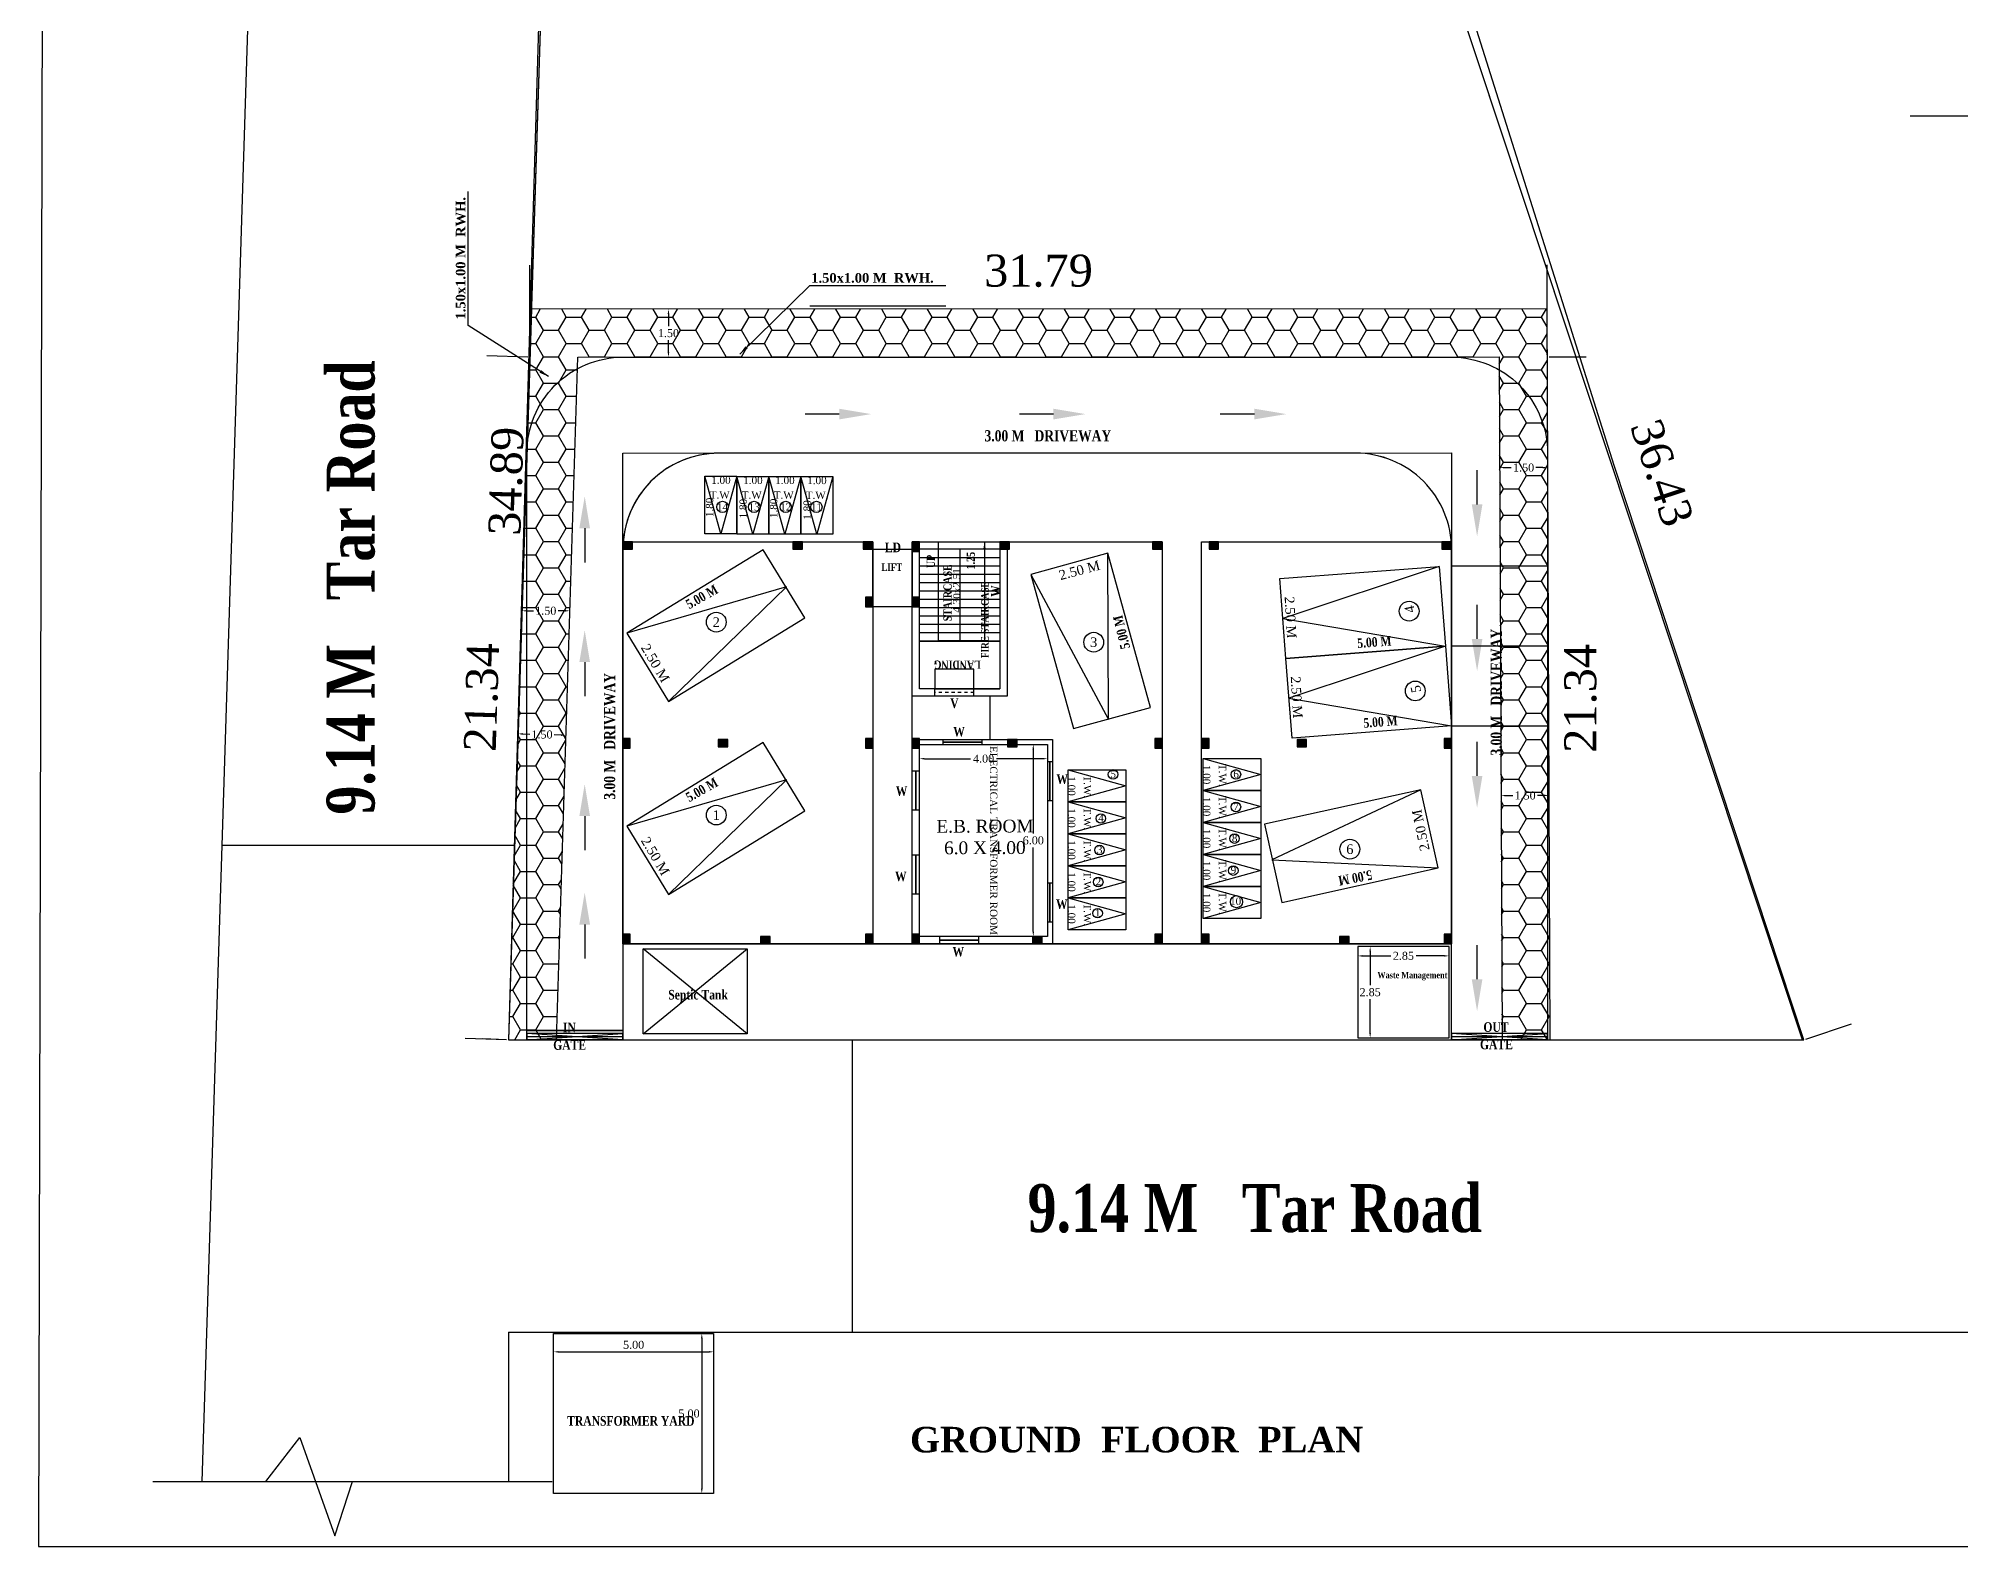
# Model space of a CAD drawing. Header units: metres. Extents: x 5 to 221, y 0 to 97.
# Drawn here: x 4.8 to 64.8, y 0 to 47.1 of the extents above; entities that cross this region are included whole.
import ezdxf
from ezdxf.enums import TextEntityAlignment as Align

# ---------------------------------------------------------------- set-up
doc = ezdxf.new("R2010")
doc.units = ezdxf.units.M
doc.header["$LTSCALE"] = 0.015
doc.linetypes.add('DASHED2', pattern=[9.525, 6.35, -3.175])
for name, color, linetype, lineweight in [('FLOOR-STILT', 7, 'Continuous', 50), ('FLOOR01', 7, 'Continuous', 50), ('FLOOR04', 7, 'Continuous', 50)]:
    doc.layers.add(name, color=color, linetype=linetype, lineweight=lineweight)
doc.styles.get("Standard").update_dxf_attribs({"font": 'times.ttf'})
doc.styles.add('style1', font='timesbd.ttf', dxfattribs={"width": 0.8, "height": 0.18})
doc.styles.add('style4', font='timesbd.ttf', dxfattribs={"height": 0.25})
doc.dimstyles.new('Copy(6) of 0.25', dxfattribs={"dimtxt": 0.25, "dimasz": 0.25, "dimexe": 0.1, "dimexo": 0.4, "dimgap": 0.09, "dimtad": 0, "dimzin": 0, "dimdsep": 46, "dimtxsty": 'Standard', "dimcen": 0.09, "dimclrt": 256, "dimadec": 0, "dimazin": 0, "dimtfac": 1, "dimtofl": 0, "dimtmove": 0, "dimatfit": 0, "dimfxl": 1, "dimtolj": 1, "dimtzin": 0, "dimarcsym": 0})
doc.dimstyles.new('EDCR DIMENSION', dxfattribs={"dimtxt": 0.18, "dimasz": 0.18, "dimexe": 0.1, "dimexo": 0.4, "dimgap": 0.09, "dimtad": 0, "dimtih": 1, "dimtoh": 1, "dimzin": 0, "dimdsep": 46, "dimtxsty": 'Standard', "dimcen": 0.09, "dimclrt": 256, "dimadec": 0, "dimazin": 0, "dimtfac": 1, "dimtofl": 0, "dimtmove": 0, "dimatfit": 0, "dimfxl": 1, "dimtolj": 1, "dimtzin": 0, "dimarcsym": 0})
doc.dimstyles.new('M', dxfattribs={"dimtxt": 0.25, "dimasz": 0.15, "dimexe": 0.15, "dimexo": 1.1, "dimgap": 0.09, "dimtad": 0, "dimtih": 1, "dimtoh": 1, "dimzin": 0, "dimdsep": 46, "dimtxsty": 'Standard', "dimcen": 0.09, "dimse1": 1, "dimse2": 1, "dimclrt": 256, "dimadec": 0, "dimazin": 0, "dimtfac": 1, "dimtofl": 0, "dimtmove": 0, "dimatfit": 3, "dimfxl": 1, "dimtolj": 1, "dimtzin": 0, "dimarcsym": 0})
doc.dimstyles.get("Standard").update_dxf_attribs({"dimtxt": 1, "dimasz": 0.25, "dimexe": 0.18, "dimexo": 0.0625, "dimgap": 0.09, "dimtad": 0, "dimzin": 0, "dimdsep": 46, "dimtxsty": 'Standard', "dimcen": 0.09, "dimsd1": 1, "dimsd2": 1, "dimadec": 0, "dimazin": 0, "dimtfac": 1, "dimtofl": 0, "dimtmove": 0, "dimatfit": 0, "dimfxl": 1, "dimtolj": 1, "dimtzin": 0, "dimarcsym": 0})

# ---------------------------------------------------------------- blocks, each defined once
blk = doc.blocks.new('*D6')
at = {"color": 0, "lineweight": -2, "transparency": 16777216}
for p, q in [((20.486, 50.715), (19.755, 50.738)), ((19.39, 15.842), (18.659, 15.865))]:
    blk.add_line(p, q, dxfattribs=at)
at = {"color": 0, "lineweight": -2, "transparency": 16777216, "insert": (19.387, 33.296), "char_height": 1, "attachment_point": 5, "rotation": 88.1998}
blk.add_mtext('\\A1;34.89', dxfattribs=at)
blk = doc.blocks.new('*D8')
at = {"layer": 'FLOOR01', "color": 0, "lineweight": -2, "transparency": 16777216}
for p, q in [((20.123, 37.232), (20.122, 40.042)), ((51.913, 37.243), (51.912, 40.052))]:
    blk.add_line(p, q, dxfattribs=at)
at = {"layer": 'FLOOR01', "color": 0, "lineweight": -2, "transparency": 16777216, "insert": (36.018, 39.867), "char_height": 1, "attachment_point": 5, "rotation": 0.01864}
blk.add_mtext('\\A1;31.79', dxfattribs=at)
blk = doc.blocks.new('*D9')
at = {"layer": 'FLOOR01', "color": 0, "lineweight": -2, "transparency": 16777216}
for p, q in [((51.976, 37.18), (53.136, 37.18)), ((51.976, 15.84), (53.136, 15.84))]:
    blk.add_line(p, q, dxfattribs=at)
at = {"layer": 'FLOOR01', "color": 0, "lineweight": -2, "transparency": 16777216, "insert": (52.956, 26.51), "char_height": 1, "attachment_point": 5, "rotation": 90}
blk.add_mtext('\\A1;21.34', dxfattribs=at)
blk = doc.blocks.new('*D7')
at = {"layer": 'FLOOR01', "color": 0, "lineweight": -2, "transparency": 16777216}
for p, q in [((20.061, 37.172), (18.775, 37.212)), ((19.39, 15.842), (18.105, 15.883))]:
    blk.add_line(p, q, dxfattribs=at)
at = {"layer": 'FLOOR01', "color": 0, "lineweight": -2, "transparency": 16777216, "insert": (18.62, 26.542), "char_height": 1, "attachment_point": 5, "rotation": 88.1998}
blk.add_mtext('\\A1;21.34', dxfattribs=at)
blk = doc.blocks.new('*D19')
at = {"color": 0, "lineweight": -2, "transparency": 16777216}
for p, q in [((48.492, 50.424), (49.916, 50.899)), ((59.995, 15.86), (61.42, 16.334))]:
    blk.add_line(p, q, dxfattribs=at)
at = {"color": 0, "lineweight": -2, "transparency": 16777216, "insert": (55.497, 33.56), "char_height": 1, "attachment_point": 5, "rotation": 288.40849}
blk.add_mtext('\\A1;36.43', dxfattribs=at)
blk = doc.blocks.new('*D56')
at = {"layer": 'FLOOR-STILT', "color": 0, "lineweight": -2, "transparency": 16777216}
for p, q in [((46.145, 18.461), (47.023, 18.461)), ((48.695, 18.461), (47.817, 18.461))]:
    blk.add_line(p, q, dxfattribs=at)
at = {"layer": 'FLOOR-STILT', "color": 0, "lineweight": 30, "transparency": 16777216}
for points in [[(46.145, 18.486), (46.145, 18.436), (45.995, 18.461)], [(48.695, 18.486), (48.695, 18.436), (48.845, 18.461)]]:
    blk.add_solid(points, dxfattribs=at)
at = {"layer": 'FLOOR-STILT', "lineweight": -2, "transparency": 16777216, "insert": (47.42, 18.461), "char_height": 0.25, "attachment_point": 5}
blk.add_mtext('\\A1;2.85', dxfattribs=at)
blk = doc.blocks.new('*D57')
at = {"layer": 'FLOOR-STILT', "color": 0, "lineweight": -2, "transparency": 16777216}
for p, q in [((46.381, 18.6), (46.381, 17.543)), ((46.381, 16.05), (46.381, 17.108))]:
    blk.add_line(p, q, dxfattribs=at)
at = {"layer": 'FLOOR-STILT', "color": 0, "lineweight": 30, "transparency": 16777216}
for points in [[(46.356, 18.6), (46.406, 18.6), (46.381, 18.75)], [(46.356, 16.05), (46.406, 16.05), (46.381, 15.9)]]:
    blk.add_solid(points, dxfattribs=at)
at = {"layer": 'FLOOR-STILT', "lineweight": -2, "transparency": 16777216, "insert": (46.381, 17.325), "char_height": 0.25, "attachment_point": 5}
blk.add_mtext('\\A1;2.85', dxfattribs=at)
blk = doc.blocks.new('*D62')
at = {"layer": 'FLOOR-STILT', "color": 0, "lineweight": -2, "transparency": 16777216}
for p, q in [((19.903, 25.397), (20.118, 25.39)), ((21.102, 25.359), (20.888, 25.366))]:
    blk.add_line(p, q, dxfattribs=at)
at = {"layer": 'FLOOR-STILT', "color": 0, "lineweight": 30, "transparency": 16777216}
for points in [[(19.904, 25.422), (19.902, 25.372), (19.753, 25.402)], [(21.103, 25.384), (21.102, 25.335), (21.252, 25.355)]]:
    blk.add_solid(points, dxfattribs=at)
at = {"layer": 'FLOOR-STILT', "lineweight": 30, "transparency": 16777216, "insert": (20.503, 25.378), "char_height": 0.25, "attachment_point": 5}
blk.add_mtext('\\A1;1.50', dxfattribs=at)
blk = doc.blocks.new('*D63')
at = {"layer": 'FLOOR-STILT', "color": 0, "lineweight": -2, "transparency": 16777216}
for p, q in [((50.621, 23.471), (50.837, 23.472)), ((51.822, 23.476), (51.606, 23.475))]:
    blk.add_line(p, q, dxfattribs=at)
at = {"layer": 'FLOOR-STILT', "color": 0, "lineweight": 30, "transparency": 16777216}
for points in [[(50.62, 23.496), (50.621, 23.446), (50.471, 23.471)], [(51.822, 23.501), (51.823, 23.451), (51.972, 23.476)]]:
    blk.add_solid(points, dxfattribs=at)
at = {"layer": 'FLOOR-STILT', "lineweight": 30, "transparency": 16777216, "insert": (51.222, 23.473), "char_height": 0.25, "attachment_point": 5}
blk.add_mtext('\\A1;1.50', dxfattribs=at)
blk = doc.blocks.new('*D64')
at = {"color": 0, "lineweight": -2, "transparency": 16777216}
blk.add_line((21.016, 6.088), (25.716, 6.088), dxfattribs=at)
at = {"color": 0, "lineweight": 30, "transparency": 16777216}
for points in [[(21.016, 6.113), (21.016, 6.063), (20.866, 6.088)], [(25.716, 6.113), (25.716, 6.063), (25.866, 6.088)]]:
    blk.add_solid(points, dxfattribs=at)
at = {"transparency": 16777216, "insert": (23.366, 6.305), "char_height": 0.25, "attachment_point": 5}
blk.add_mtext('\\A1;5.00', dxfattribs=at)
blk = doc.blocks.new('*D65')
at = {"color": 0, "lineweight": -2, "transparency": 16777216}
blk.add_line((25.496, 6.511), (25.496, 1.811), dxfattribs=at)
at = {"color": 0, "lineweight": 30, "transparency": 16777216}
for points in [[(25.471, 6.511), (25.521, 6.511), (25.496, 6.661)], [(25.471, 1.811), (25.521, 1.811), (25.496, 1.661)]]:
    blk.add_solid(points, dxfattribs=at)
at = {"transparency": 16777216, "insert": (25.098, 4.161), "char_height": 0.25, "attachment_point": 5}
blk.add_mtext('\\A1;5.00', dxfattribs=at)
blk = doc.blocks.new('*D66')
at = {"layer": 'FLOOR-STILT', "color": 0, "lineweight": -2, "transparency": 16777216}
for p, q in [((35.854, 24.92), (35.854, 22.288)), ((35.854, 19.22), (35.854, 21.853))]:
    blk.add_line(p, q, dxfattribs=at)
at = {"layer": 'FLOOR-STILT', "color": 0, "lineweight": 30, "transparency": 16777216}
for points in [[(35.829, 24.92), (35.879, 24.92), (35.854, 25.07)], [(35.829, 19.22), (35.879, 19.22), (35.854, 19.07)]]:
    blk.add_solid(points, dxfattribs=at)
at = {"layer": 'FLOOR-STILT', "lineweight": -2, "transparency": 16777216, "insert": (35.854, 22.07), "char_height": 0.25, "attachment_point": 5}
blk.add_mtext('\\A1;6.00', dxfattribs=at)
blk = doc.blocks.new('*D67')
at = {"layer": 'FLOOR-STILT', "color": 0, "lineweight": -2, "transparency": 16777216}
for p, q in [((32.451, 24.624), (33.897, 24.624)), ((36.151, 24.624), (34.705, 24.624))]:
    blk.add_line(p, q, dxfattribs=at)
at = {"layer": 'FLOOR-STILT', "color": 0, "lineweight": 30, "transparency": 16777216}
for points in [[(32.451, 24.649), (32.451, 24.599), (32.301, 24.624)], [(36.151, 24.649), (36.151, 24.599), (36.301, 24.624)]]:
    blk.add_solid(points, dxfattribs=at)
at = {"layer": 'FLOOR-STILT', "lineweight": -2, "transparency": 16777216, "insert": (34.301, 24.624), "char_height": 0.25, "attachment_point": 5}
blk.add_mtext('\\A1;4.00', dxfattribs=at)
blk = doc.blocks.new('*D68')
at = {"color": 0, "lineweight": -2, "transparency": 16777216}
for p, q in [((24.454, 38.521), (24.454, 38.139)), ((24.454, 37.321), (24.454, 37.704))]:
    blk.add_line(p, q, dxfattribs=at)
at = {"color": 0, "lineweight": 30, "transparency": 16777216}
for points in [[(24.429, 38.521), (24.479, 38.521), (24.454, 38.671)], [(24.429, 37.321), (24.479, 37.321), (24.454, 37.171)]]:
    blk.add_solid(points, dxfattribs=at)
at = {"lineweight": 30, "transparency": 16777216, "insert": (24.454, 37.921), "char_height": 0.25, "attachment_point": 5}
blk.add_mtext('\\A1;1.50', dxfattribs=at)
blk = doc.blocks.new('*D69')
at = {"layer": 'FLOOR-STILT', "color": 0, "lineweight": -2, "transparency": 16777216}
for p, q in [((50.579, 33.72), (50.792, 33.72)), ((51.776, 33.72), (51.562, 33.72))]:
    blk.add_line(p, q, dxfattribs=at)
at = {"layer": 'FLOOR-STILT', "color": 0, "lineweight": 30, "transparency": 16777216}
for points in [[(50.579, 33.745), (50.579, 33.695), (50.429, 33.72)], [(51.776, 33.745), (51.776, 33.695), (51.926, 33.72)]]:
    blk.add_solid(points, dxfattribs=at)
at = {"layer": 'FLOOR-STILT', "lineweight": 30, "transparency": 16777216, "insert": (51.177, 33.72), "char_height": 0.25, "attachment_point": 5}
blk.add_mtext('\\A1;1.50', dxfattribs=at)
blk = doc.blocks.new('*D70')
at = {"layer": 'FLOOR-STILT', "color": 0, "lineweight": -2, "transparency": 16777216}
for p, q in [((20.021, 29.246), (20.236, 29.246)), ((21.221, 29.246), (21.006, 29.246))]:
    blk.add_line(p, q, dxfattribs=at)
at = {"layer": 'FLOOR-STILT', "color": 0, "lineweight": 30, "transparency": 16777216}
for points in [[(20.021, 29.271), (20.021, 29.221), (19.871, 29.246)], [(21.221, 29.271), (21.221, 29.221), (21.371, 29.246)]]:
    blk.add_solid(points, dxfattribs=at)
at = {"layer": 'FLOOR-STILT', "lineweight": 30, "transparency": 16777216, "insert": (20.621, 29.246), "char_height": 0.25, "attachment_point": 5}
blk.add_mtext('\\A1;1.50', dxfattribs=at)

msp = doc.modelspace()

# ---------------------------------------------------------------- hatches: boundary and pattern name
at = {"lineweight": -2}
h = msp.add_hatch(dxfattribs=at)
h.set_pattern_fill('HONEY', color=256, scale=0.15)
h.set_pattern_definition([(0, (-526.6658, 5.83926), (0.714375, 0.4124446), [0.47625, -0.9525]), (120, (-526.6658, 5.83926), (-0.714375, 0.4124446), [0.47625, -0.9525]), (60, (-526.6658, 5.83926), (2e-09, 0.8248892), [-0.9525, 0.47625])])
h.paths.add_polyline_path([(51.913, 38.68), (20.17, 38.67), (19.453, 15.84), (20.953, 15.84), (21.624, 37.17), (50.413, 37.18), (50.503, 15.84), (52.003, 15.84)])
h = msp.add_hatch(color=256)
h.dxf.hatch_style = 1
h.paths.add_polyline_path([(23.33, 31.17), (23.33, 31.4), (23.03, 31.4), (23.03, 31.17)])
h = msp.add_hatch(color=256)
h.dxf.hatch_style = 1
h.paths.add_polyline_path([(28.645, 31.17), (28.645, 31.4), (28.345, 31.4), (28.345, 31.17)])
h = msp.add_hatch(color=256)
h.dxf.hatch_style = 1
h.paths.add_polyline_path([(30.84, 31.17), (30.84, 31.4), (30.54, 31.4), (30.54, 31.17)])
h = msp.add_hatch(color=256)
h.dxf.hatch_style = 1
h.paths.add_polyline_path([(32.301, 31.4), (32.071, 31.4), (32.071, 31.1), (32.301, 31.1)])
h = msp.add_hatch(color=256)
h.dxf.hatch_style = 1
h.paths.add_polyline_path([(35.111, 31.17), (35.111, 31.4), (34.811, 31.4), (34.811, 31.17)])
h = msp.add_hatch(color=256)
h.dxf.hatch_style = 1
h.paths.add_polyline_path([(39.881, 31.17), (39.881, 31.4), (39.581, 31.4), (39.581, 31.17)])
h = msp.add_hatch(color=256)
h.dxf.hatch_style = 1
h.paths.add_polyline_path([(41.646, 31.17), (41.646, 31.4), (41.346, 31.4), (41.346, 31.17)])
h = msp.add_hatch(color=256)
h.dxf.hatch_style = 1
h.paths.add_polyline_path([(48.926, 31.17), (48.926, 31.4), (48.626, 31.4), (48.626, 31.17)])
h = msp.add_hatch(color=256)
h.dxf.hatch_style = 1
h.paths.add_polyline_path([(30.61, 29.37), (30.84, 29.37), (30.84, 29.67), (30.61, 29.67)])
h = msp.add_hatch(color=256)
h.dxf.hatch_style = 1
h.paths.add_polyline_path([(32.071, 29.37), (32.301, 29.37), (32.301, 29.67), (32.071, 29.67)])
h = msp.add_hatch(color=256)
h.dxf.hatch_style = 1
h.paths.add_polyline_path([(23.03, 24.955), (23.26, 24.955), (23.26, 25.255), (23.03, 25.255)])
h = msp.add_hatch(color=256)
h.dxf.hatch_style = 1
h.paths.add_polyline_path([(30.61, 24.955), (30.84, 24.955), (30.84, 25.255), (30.61, 25.255)])
h = msp.add_hatch(color=256)
h.dxf.hatch_style = 1
h.paths.add_polyline_path([(32.071, 24.955), (32.301, 24.955), (32.301, 25.255), (32.071, 25.255)])
h = msp.add_hatch(color=256)
h.dxf.hatch_style = 1
h.paths.add_polyline_path([(39.651, 24.955), (39.881, 24.955), (39.881, 25.255), (39.651, 25.255)])
h = msp.add_hatch(color=256)
h.dxf.hatch_style = 1
h.paths.add_polyline_path([(41.116, 24.955), (41.346, 24.955), (41.346, 25.255), (41.116, 25.255)])
h = msp.add_hatch(color=256)
h.dxf.hatch_style = 1
h.paths.add_polyline_path([(48.696, 24.955), (48.926, 24.955), (48.926, 25.255), (48.696, 25.255)])
h = msp.add_hatch(color=256)
h.dxf.hatch_style = 1
h.paths.add_polyline_path([(26.31, 24.99), (26.31, 25.22), (26.01, 25.22), (26.01, 24.99)])
h = msp.add_hatch(color=256)
h.dxf.hatch_style = 1
h.paths.add_polyline_path([(35.351, 24.99), (35.351, 25.22), (35.051, 25.22), (35.051, 24.99)])
h = msp.add_hatch(color=256)
h.dxf.hatch_style = 1
h.paths.add_polyline_path([(44.396, 24.99), (44.396, 25.22), (44.096, 25.22), (44.096, 24.99)])
h = msp.add_hatch(color=256)
h.dxf.hatch_style = 1
h.paths.add_polyline_path([(23.03, 18.84), (23.26, 18.84), (23.26, 19.14), (23.03, 19.14)])
h = msp.add_hatch(color=256)
h.dxf.hatch_style = 1
h.paths.add_polyline_path([(27.635, 18.84), (27.635, 19.07), (27.335, 19.07), (27.335, 18.84)])
h = msp.add_hatch(color=256)
h.dxf.hatch_style = 1
h.paths.add_polyline_path([(30.61, 18.84), (30.84, 18.84), (30.84, 19.14), (30.61, 19.14)])
h = msp.add_hatch(color=256)
h.dxf.hatch_style = 1
h.paths.add_polyline_path([(32.071, 18.84), (32.301, 18.84), (32.301, 19.14), (32.071, 19.14)])
h = msp.add_hatch(color=256)
h.dxf.hatch_style = 1
h.paths.add_polyline_path([(36.128, 18.84), (36.128, 19.07), (35.828, 19.07), (35.828, 18.84)])
h = msp.add_hatch(color=256)
h.dxf.hatch_style = 1
h.paths.add_polyline_path([(39.651, 18.84), (39.881, 18.84), (39.881, 19.14), (39.651, 19.14)])
h = msp.add_hatch(color=256)
h.dxf.hatch_style = 1
h.paths.add_polyline_path([(41.116, 18.84), (41.346, 18.84), (41.346, 19.14), (41.116, 19.14)])
h = msp.add_hatch(color=256)
h.dxf.hatch_style = 1
h.paths.add_polyline_path([(45.721, 18.84), (45.721, 19.07), (45.421, 19.07), (45.421, 18.84)])
h = msp.add_hatch(color=256)
h.dxf.hatch_style = 1
h.paths.add_polyline_path([(48.696, 18.84), (48.926, 18.84), (48.926, 19.14), (48.696, 19.14)])

# ---------------------------------------------------------------- linework, layer by layer
for p, q in [((5.005, 96.793), (4.767, 0.003)), ((11.465, 52.645), (9.874, 2.037)), ((23.03, 31.4), (23.03, 28.42)), ((34.811, 31.17), (32.301, 31.17)), ((34.811, 30.9), (32.301, 30.9)), ((34.811, 30.64), (32.301, 30.64)), ((33.556, 31.17), (33.556, 28.3)), ((34.811, 30.38), (32.301, 30.38)), ((34.811, 30.12), (32.301, 30.12)), ((34.811, 29.86), (32.301, 29.86)), ((34.811, 29.6), (32.301, 29.6)), ((34.811, 29.34), (32.301, 29.34)), ((34.811, 29.08), (32.301, 29.08)), ((23.03, 28.42), (23.03, 23.54)), ((34.811, 28.82), (32.301, 28.82)), ((34.811, 28.56), (32.301, 28.56)), ((34.811, 28.3), (32.301, 28.3)), ((34.811, 26.81), (32.301, 26.81)), ((33.191, 26.81), (34.811, 26.81)), ((23.26, 25.155), (23.26, 25.19)), ((30.61, 24.99), (30.61, 24.955)), ((30.84, 24.955), (30.84, 25.22)), ((32.071, 25.22), (36.451, 25.22)), ((32.301, 25.155), (32.301, 25.19)), ((36.451, 25.22), (36.451, 18.84)), ((39.651, 24.99), (39.651, 24.955)), ((39.881, 24.955), (39.881, 25.22)), ((41.346, 25.155), (41.346, 25.19)), ((48.696, 24.99), (48.696, 24.955)), ((48.926, 24.955), (48.926, 25.22)), ((23.668, 16.029), (26.918, 18.679)), ((26.918, 16.029), (23.668, 18.679)), ((23.029, 16.04), (20.027, 16.04)), ((20.027, 16.04), (20.03, 15.84)), ((23.03, 15.84), (20.027, 16.04)), ((20.03, 15.84), (23.029, 16.04)), ((20.03, 15.84), (23.03, 15.84)), ((23.03, 15.84), (23.029, 16.04)), ((51.924, 16.04), (48.926, 16.04)), ((48.926, 16.04), (48.926, 15.84)), ((48.926, 15.84), (51.924, 16.04)), ((51.926, 15.84), (48.926, 16.04)), ((48.926, 15.84), (51.926, 15.84)), ((51.926, 15.84), (51.924, 16.04)), ((19.453, 6.7), (66.352, 6.7)), ((19.453, 6.7), (19.453, 2.037)), ((11.87, 2.037), (12.935, 3.411)), ((12.935, 3.411), (14.028, 0.334)), ((8.346, 2.037), (20.817, 2.037)), ((14.028, 0.334), (14.581, 2.037)), ((4.767, 0.003), (184.516, 0.003))]:
    msp.add_line(p, q, dxfattribs=at)
msp.add_line((99.122, 44.704), (63.257, 44.704))
at = {"ltscale": 0.2}
for p, q in [((18.195, 38.162, 48.021), (18.195, 42.35, 48.021)), ((28.869, 39.408), (33.125, 39.408)), ((28.869, 38.779), (33.125, 38.779)), ((29.791, 35.393), (28.726, 35.393)), ((36.485, 35.393), (35.42, 35.393)), ((42.762, 35.393), (41.696, 35.393)), ((49.723, 32.572), (49.723, 33.638)), ((21.837, 31.823), (21.837, 30.758)), ((32.896, 28.311), (32.896, 31.4)), ((48.541, 30.634), (43.652, 29.004)), ((43.652, 29.004), (48.733, 28.142)), ((49.723, 28.365), (49.723, 29.43)), ((21.837, 27.641), (21.837, 26.576)), ((48.733, 28.142), (43.844, 26.511)), ((32.781, 26.58), (32.781, 26.81)), ((34.001, 26.58), (34.001, 26.81)), ((43.844, 26.511), (48.926, 25.649)), ((30.61, 25.038), (30.84, 25.038)), ((33.025, 25.22), (33.025, 25.07)), ((34.245, 25.22), (34.245, 25.07)), ((39.651, 25.038), (39.881, 25.038)), ((48.696, 25.038), (48.926, 25.038)), ((49.723, 24.087), (49.723, 25.153)), ((32.301, 24.234), (32.071, 24.234)), ((36.451, 24.529), (36.301, 24.529)), ((21.837, 22.829), (21.837, 21.764)), ((32.301, 23.014), (32.071, 23.014)), ((36.451, 23.309), (36.301, 23.309)), ((32.301, 21.612), (32.071, 21.612)), ((36.451, 20.733), (36.301, 20.733)), ((32.301, 20.392), (32.071, 20.392)), ((21.837, 19.442), (21.837, 18.376)), ((36.451, 19.513), (36.301, 19.513)), ((32.931, 18.84), (32.931, 19.07)), ((34.151, 18.84), (34.151, 19.07)), ((49.723, 17.733), (49.723, 18.798))]:
    msp.add_line(p, q, dxfattribs=at)
at = {"lineweight": 30}
for p, q in [((35.041, 31.4), (35.041, 26.58)), ((35.041, 26.58), (32.071, 26.58)), ((34.512, 25.22), (34.512, 26.58))]:
    msp.add_line(p, q, dxfattribs=at)
at = {"linetype": 'DASHED2', "ltscale": 0.2}
msp.add_line((34.001, 26.695), (32.781, 26.695), dxfattribs=at)
at = {"lineweight": 35, "ltscale": 0.2}
for p, q in [((33.025, 25.145), (34.245, 25.145)), ((32.186, 24.234), (32.186, 23.014)), ((36.376, 24.529), (36.376, 23.309)), ((32.186, 21.612), (32.186, 20.392)), ((36.376, 20.733), (36.376, 19.513)), ((34.151, 18.955), (32.931, 18.955))]:
    msp.add_line(p, q, dxfattribs=at)
at = {"ltscale": 0.2}
for points in [[(26.593, 33.449), (26.093, 31.649), (25.593, 33.449)], [(27.593, 33.444), (27.093, 31.644), (26.593, 33.444)], [(28.593, 33.444), (28.093, 31.644), (27.593, 33.444)], [(29.593, 33.44), (29.093, 31.64), (28.593, 33.44)], [(35.774, 30.382), (38.2, 25.846), (38.184, 31.048)], [(24.454, 26.415), (28.146, 29.995), (23.15, 28.548)], [(41.166, 24.635), (42.966, 24.135), (41.166, 23.635)], [(36.946, 24.276), (38.746, 23.776), (36.946, 23.276)], [(24.454, 20.385), (28.146, 23.964), (23.15, 22.518)], [(41.166, 23.635), (42.966, 23.135), (41.166, 22.635)], [(47.965, 23.653), (43.308, 21.468), (48.504, 21.212)], [(36.946, 23.276), (38.746, 22.776), (36.946, 22.276)], [(36.946, 22.276), (38.746, 21.776), (36.946, 21.276)], [(41.166, 22.635), (42.966, 22.135), (41.166, 21.635)], [(41.166, 21.635), (42.966, 21.135), (41.166, 20.635)], [(36.946, 21.276), (38.746, 20.776), (36.946, 20.276)], [(41.166, 20.635), (42.966, 20.135), (41.166, 19.635)], [(36.946, 20.276), (38.746, 19.776), (36.946, 19.276)]]:
    msp.add_lwpolyline(points, dxfattribs=at)
for points in [[(23.03, 31.4), (23.03, 31.17), (23.33, 31.17), (23.33, 31.4)], [(28.345, 31.4), (28.345, 31.17), (28.645, 31.17), (28.645, 31.4)], [(30.54, 31.4), (30.54, 31.17), (30.84, 31.17), (30.84, 31.4)], [(32.071, 31.1), (32.301, 31.1), (32.301, 31.4), (32.071, 31.4)], [(34.811, 31.4), (34.811, 31.17), (35.111, 31.17), (35.111, 31.4)], [(39.581, 31.4), (39.581, 31.17), (39.881, 31.17), (39.881, 31.4)], [(41.346, 31.4), (41.346, 31.17), (41.646, 31.17), (41.646, 31.4)], [(48.626, 31.4), (48.626, 31.17), (48.926, 31.17), (48.926, 31.4)], [(30.84, 29.67), (30.61, 29.67), (30.61, 29.37), (30.84, 29.37)], [(32.301, 29.67), (32.071, 29.67), (32.071, 29.37), (32.301, 29.37)], [(23.26, 25.255), (23.03, 25.255), (23.03, 24.955), (23.26, 24.955)], [(30.84, 25.255), (30.61, 25.255), (30.61, 24.955), (30.84, 24.955)], [(32.301, 25.255), (32.071, 25.255), (32.071, 24.955), (32.301, 24.955)], [(39.881, 25.255), (39.651, 25.255), (39.651, 24.955), (39.881, 24.955)], [(41.346, 25.255), (41.116, 25.255), (41.116, 24.955), (41.346, 24.955)], [(48.926, 25.255), (48.696, 25.255), (48.696, 24.955), (48.926, 24.955)], [(26.01, 25.22), (26.01, 24.99), (26.31, 24.99), (26.31, 25.22)], [(35.051, 25.22), (35.051, 24.99), (35.351, 24.99), (35.351, 25.22)], [(44.096, 25.22), (44.096, 24.99), (44.396, 24.99), (44.396, 25.22)], [(23.26, 19.14), (23.03, 19.14), (23.03, 18.84), (23.26, 18.84)], [(27.335, 19.07), (27.335, 18.84), (27.635, 18.84), (27.635, 19.07)], [(30.84, 19.14), (30.61, 19.14), (30.61, 18.84), (30.84, 18.84)], [(32.301, 19.14), (32.071, 19.14), (32.071, 18.84), (32.301, 18.84)], [(35.828, 19.07), (35.828, 18.84), (36.128, 18.84), (36.128, 19.07)], [(39.881, 19.14), (39.651, 19.14), (39.651, 18.84), (39.881, 18.84)], [(41.346, 19.14), (41.116, 19.14), (41.116, 18.84), (41.346, 18.84)], [(45.421, 19.07), (45.421, 18.84), (45.721, 18.84), (45.721, 19.07)], [(48.926, 19.14), (48.696, 19.14), (48.696, 18.84), (48.926, 18.84)]]:
    msp.add_lwpolyline(points, close=True)
at = {"lineweight": -2}
msp.add_lwpolyline([(32.301, 25.07), (36.301, 25.07), (36.301, 19.07), (32.301, 19.07)], close=True, dxfattribs=at)
at = {"ltscale": 0.2}
for centre, radius in [((26.143, 32.493), 0.177), ((27.131, 32.493), 0.177), ((28.119, 32.493), 0.177), ((29.077, 32.493), 0.177), ((47.599, 29.234), 0.309), ((25.948, 28.891), 0.309), ((37.743, 28.264), 0.309), ((47.791, 26.742), 0.309), ((38.347, 24.133), 0.149), ((42.186, 24.133), 0.149), ((25.948, 22.861), 0.309), ((37.967, 22.757), 0.149), ((42.186, 23.115), 0.149), ((42.142, 22.127), 0.149), ((37.923, 21.769), 0.149), ((45.747, 21.797), 0.309), ((42.104, 21.128), 0.149), ((37.884, 20.77), 0.149), ((37.865, 19.796), 0.149), ((42.203, 20.155), 0.19)]:
    msp.add_circle(centre, radius, dxfattribs=at)
for points in [[(29.791, 35.56), (30.791, 35.393), (29.791, 35.227)], [(36.485, 35.56), (37.485, 35.393), (36.485, 35.227)], [(42.762, 35.56), (43.762, 35.393), (42.762, 35.227)], [(21.67, 31.823), (21.837, 32.823), (22.003, 31.823)], [(49.889, 32.572), (49.723, 31.572), (49.556, 32.572)], [(21.67, 27.641), (21.837, 28.641), (22.003, 27.641)], [(49.889, 28.365), (49.723, 27.365), (49.556, 28.365)], [(49.889, 24.087), (49.723, 23.087), (49.556, 24.087)], [(21.67, 22.829), (21.837, 23.829), (22.003, 22.829)], [(21.67, 19.442), (21.837, 20.442), (22.003, 19.442)], [(49.889, 17.733), (49.723, 16.733), (49.556, 17.733)]]:
    msp.add_solid(points, dxfattribs=at)
at = {"layer": 'FLOOR-STILT', "color": 6, "lineweight": 30}
msp.add_line((20.549, 50.713), (19.453, 15.84), dxfattribs=at)
at = {"layer": 'FLOOR-STILT', "color": 2, "lineweight": 30}
msp.add_line((59.893, 15.84), (48.432, 50.405), dxfattribs=at)
at = {"layer": 'FLOOR-STILT', "color": 9, "lineweight": 30}
for p, q in [((48.926, 30.649), (51.926, 30.649)), ((48.926, 28.149), (51.926, 28.149)), ((48.926, 28.149), (51.926, 28.149)), ((48.926, 25.649), (51.926, 25.649))]:
    msp.add_line(p, q, dxfattribs=at)
at = {"layer": 'FLOOR-STILT', "color": 41, "lineweight": -2}
for p, q in [((10.504, 21.926), (19.644, 21.926)), ((30.194, 15.84), (30.194, 6.7))]:
    msp.add_line(p, q, dxfattribs=at)
at = {"layer": 'FLOOR-STILT', "color": 4, "lineweight": 30}
msp.add_line((19.453, 15.84), (59.893, 15.84), dxfattribs=at)
at = {"layer": 'FLOOR-STILT', "color": 9, "lineweight": -2}
msp.add_line((20.03, 16.131), (23.03, 16.131), dxfattribs=at)
at = {"layer": 'FLOOR-STILT', "color": 161, "lineweight": -2}
for p, q in [((20.03, 15.94), (23.03, 15.94)), ((48.926, 15.94), (51.925, 15.94))]:
    msp.add_line(p, q, dxfattribs=at)
at = {"layer": 'FLOOR-STILT', "color": 2, "lineweight": 30}
msp.add_lwpolyline([(48.432, 50.405), (47.085, 57.406), (42.698, 71.855), (30.837, 63.188), (20.549, 50.713), (19.453, 15.84), (59.893, 15.84)], close=True, dxfattribs=at)
at = {"layer": 'FLOOR-STILT', "color": 30, "lineweight": 30}
msp.add_lwpolyline([(59.936, 15.84), (54.007, 33.787), (48.781, 50.359), (47.398, 57.354), (42.745, 71.748), (30.956, 62.954), (20.483, 50.677), (19.453, 15.84)], close=True, dxfattribs=at)
at = {"layer": 'FLOOR-STILT', "color": 7, "lineweight": 30}
msp.add_lwpolyline([(48.432, 50.405), (47.085, 57.406), (42.733, 71.739), (30.956, 62.954), (21.562, 51.942), (20.549, 50.713), (19.453, 15.84), (59.893, 15.84)], close=True, dxfattribs=at)
at = {"layer": 'FLOOR-STILT', "color": 42, "lineweight": 30}
msp.add_lwpolyline([(52.003, 15.84), (51.913, 38.68), (20.17, 38.67), (19.453, 15.84), (20.953, 15.84), (21.624, 37.17), (50.413, 37.18), (50.503, 15.84)], close=True, dxfattribs=at)
at = {"layer": 'FLOOR-STILT', "color": 34, "lineweight": -2}
msp.add_lwpolyline([(51.926, 15.84), (48.926, 15.84), (48.926, 31.171, 0.414214), (45.926, 34.171), (26.03, 34.171, 0.414214), (23.03, 31.171), (23.03, 15.84), (20.03, 15.84), (20.03, 34.171, -0.414214), (23.03, 37.171), (48.926, 37.171, -0.414214), (51.926, 34.171), (51.926, 18.84)], format="xyb", close=True, dxfattribs=at)
at = {"layer": 'FLOOR-STILT', "color": 10, "lineweight": 30}
msp.add_lwpolyline([(48.926, 34.179), (48.926, 18.84), (23.03, 18.84), (23.03, 34.171)], close=True, dxfattribs=at)
at = {"layer": 'FLOOR-STILT', "color": 5, "lineweight": 30}
msp.add_lwpolyline([(48.926, 31.171, 0.414309), (45.925, 34.171), (26.03, 34.171, 0.414179), (23.03, 31.171), (23.03, 18.84), (48.926, 18.84)], format="xyb", close=True, dxfattribs=at)
at = {"layer": 'FLOOR-STILT', "color": 101, "lineweight": 30}
for points in [[(26.593, 31.649), (25.593, 31.649), (25.593, 33.449), (26.593, 33.449)], [(27.593, 31.644), (26.593, 31.644), (26.593, 33.444), (27.593, 33.444)], [(28.593, 31.644), (27.593, 31.644), (27.593, 33.444), (28.593, 33.444)], [(29.593, 31.64), (28.593, 31.64), (28.593, 33.44), (29.593, 33.44)], [(42.966, 24.635), (42.966, 23.635), (41.166, 23.635), (41.166, 24.635)], [(38.746, 24.276), (38.746, 23.276), (36.946, 23.276), (36.946, 24.276)], [(42.966, 23.635), (42.966, 22.635), (41.166, 22.635), (41.166, 23.635)], [(38.746, 23.276), (38.746, 22.276), (36.946, 22.276), (36.946, 23.276)], [(38.746, 22.276), (38.746, 21.276), (36.946, 21.276), (36.946, 22.276)], [(42.966, 22.635), (42.966, 21.635), (41.166, 21.635), (41.166, 22.635)], [(42.966, 21.635), (42.966, 20.635), (41.166, 20.635), (41.166, 21.635)], [(38.746, 21.276), (38.746, 20.276), (36.946, 20.276), (36.946, 21.276)], [(42.966, 20.635), (42.966, 19.635), (41.166, 19.635), (41.166, 20.635)], [(38.746, 20.276), (38.746, 19.276), (36.946, 19.276), (36.946, 20.276)]]:
    msp.add_lwpolyline(points, close=True, dxfattribs=at)
at = {"layer": 'FLOOR-STILT', "color": 145, "lineweight": 30}
for points in [[(23.03, 31.4), (23.03, 31.17), (23.33, 31.17), (23.33, 31.4)], [(28.345, 31.4), (28.345, 31.17), (28.645, 31.17), (28.645, 31.4)], [(30.54, 31.4), (30.54, 31.17), (30.84, 31.17), (30.84, 31.4)], [(32.071, 31.1), (32.301, 31.1), (32.301, 31.4), (32.071, 31.4)], [(34.811, 31.4), (34.811, 31.17), (35.111, 31.17), (35.111, 31.4)], [(39.581, 31.4), (39.581, 31.17), (39.881, 31.17), (39.881, 31.4)], [(41.346, 31.4), (41.346, 31.17), (41.646, 31.17), (41.646, 31.4)], [(48.626, 31.4), (48.626, 31.17), (48.926, 31.17), (48.926, 31.4)], [(30.84, 29.67), (30.61, 29.67), (30.61, 29.37), (30.84, 29.37)], [(32.301, 29.67), (32.071, 29.67), (32.071, 29.37), (32.301, 29.37)], [(23.26, 25.255), (23.03, 25.255), (23.03, 24.955), (23.26, 24.955)], [(30.84, 25.255), (30.61, 25.255), (30.61, 24.955), (30.84, 24.955)], [(32.301, 25.255), (32.071, 25.255), (32.071, 24.955), (32.301, 24.955)], [(39.881, 25.255), (39.651, 25.255), (39.651, 24.955), (39.881, 24.955)], [(41.346, 25.255), (41.116, 25.255), (41.116, 24.955), (41.346, 24.955)], [(48.926, 25.255), (48.696, 25.255), (48.696, 24.955), (48.926, 24.955)], [(26.01, 25.22), (26.01, 24.99), (26.31, 24.99), (26.31, 25.22)], [(35.051, 25.22), (35.051, 24.99), (35.351, 24.99), (35.351, 25.22)], [(44.096, 25.22), (44.096, 24.99), (44.396, 24.99), (44.396, 25.22)], [(23.26, 19.14), (23.03, 19.14), (23.03, 18.84), (23.26, 18.84)], [(27.335, 19.07), (27.335, 18.84), (27.635, 18.84), (27.635, 19.07)], [(30.84, 19.14), (30.61, 19.14), (30.61, 18.84), (30.84, 18.84)], [(32.301, 19.14), (32.071, 19.14), (32.071, 18.84), (32.301, 18.84)], [(35.828, 19.07), (35.828, 18.84), (36.128, 18.84), (36.128, 19.07)], [(39.881, 19.14), (39.651, 19.14), (39.651, 18.84), (39.881, 18.84)], [(41.346, 19.14), (41.116, 19.14), (41.116, 18.84), (41.346, 18.84)], [(45.421, 19.07), (45.421, 18.84), (45.721, 18.84), (45.721, 19.07)], [(48.926, 19.14), (48.696, 19.14), (48.696, 18.84), (48.926, 18.84)]]:
    msp.add_lwpolyline(points, close=True, dxfattribs=at)
at = {"layer": 'FLOOR-STILT', "color": 115, "lineweight": 30}
msp.add_lwpolyline([(32.301, 26.81), (32.301, 31.4), (34.811, 31.4), (34.811, 26.81)], close=True, dxfattribs=at)
at = {"layer": 'FLOOR-STILT', "color": 140, "lineweight": 30}
for points in [[(24.454, 26.415), (28.72, 29.023), (27.416, 31.156), (23.15, 28.548)], [(35.774, 30.382), (37.107, 25.563), (39.517, 26.229), (38.184, 31.048)], [(43.556, 30.25), (48.541, 30.634), (48.733, 28.142), (43.748, 27.757)], [(43.748, 27.757), (48.733, 28.142), (48.926, 25.649), (43.94, 25.265)], [(24.454, 20.385), (28.72, 22.992), (27.416, 25.125), (23.15, 22.518)], [(47.965, 23.653), (43.082, 22.574), (43.622, 20.133), (48.504, 21.212)]]:
    msp.add_lwpolyline(points, close=True, dxfattribs=at)
at = {"layer": 'FLOOR-STILT', "color": 22, "lineweight": 30}
msp.add_lwpolyline([(30.84, 31.17), (32.071, 31.17), (32.071, 29.37), (30.84, 29.37)], close=True, dxfattribs=at)
at = {"layer": 'FLOOR-STILT', "color": 4, "lineweight": 30}
msp.add_lwpolyline([(32.301, 25.07), (36.301, 25.07), (36.301, 19.07), (32.301, 19.07)], close=True, dxfattribs=at)
at = {"layer": 'FLOOR-STILT', "color": 112, "lineweight": 30}
msp.add_lwpolyline([(23.668, 16.029), (23.668, 18.679), (26.918, 18.679), (26.918, 16.029)], close=True, dxfattribs=at)
at = {"layer": 'FLOOR-STILT', "color": 55, "lineweight": 30}
msp.add_lwpolyline([(45.995, 15.9), (48.845, 15.9), (48.845, 18.75), (45.995, 18.75)], close=True, dxfattribs=at)
at = {"layer": 'FLOOR-STILT', "color": 96, "lineweight": -2}
msp.add_lwpolyline([(19.453, 15.84), (59.893, 15.84)], dxfattribs=at)
at = {"layer": 'FLOOR-STILT', "color": 20, "lineweight": 30}
msp.add_lwpolyline([(20.866, 6.661), (25.866, 6.661), (25.866, 1.661), (20.866, 1.661)], close=True, dxfattribs=at)
at = {"layer": 'FLOOR01', "color": 9, "lineweight": -2}
msp.add_line((23.03, 16.131), (20.026, 16.131), dxfattribs=at)
at = {"layer": 'FLOOR01', "lineweight": 30}
for points in [[(23.03, 31.4), (30.84, 31.4), (30.84, 18.84), (23.03, 18.84)], [(32.071, 31.4), (39.881, 31.4), (39.881, 18.84), (32.071, 18.84)], [(41.116, 31.4), (48.926, 31.4), (48.926, 18.84), (41.116, 18.84)]]:
    msp.add_lwpolyline(points, close=True, dxfattribs=at)
at = {"layer": 'FLOOR01', "color": 105, "lineweight": 30}
msp.add_lwpolyline([(32.301, 26.81), (32.301, 28.3), (34.811, 28.3), (34.811, 26.81)], close=True, dxfattribs=at)
at = {"layer": 'FLOOR01', "color": 102, "lineweight": 30}
msp.add_lwpolyline([(34.001, 27.42), (32.781, 27.42), (32.781, 26.81), (34.001, 26.81)], close=True, dxfattribs=at)
at = {"layer": 'FLOOR04', "color": 9, "lineweight": 30}
for p, q in [((48.926, 30.649), (51.926, 30.649)), ((48.926, 28.149), (51.926, 28.149)), ((48.926, 28.149), (51.926, 28.149)), ((48.926, 25.649), (51.926, 25.649))]:
    msp.add_line(p, q, dxfattribs=at)

# ---------------------------------------------------------------- texts
at = {"ltscale": 0.2, "style": 'style4'}
msp.add_text('1.50x1.00 M  RWH.', height=0.3, rotation=90, dxfattribs=at).set_placement((18.109, 38.349, 48.021))
msp.add_text('1.50x1.00 M  RWH.', height=0.3, dxfattribs=at).set_placement((28.917, 39.5))
at = {"ltscale": 0.2, "style": 'style4', "width": 0.8}
for s, height, rotation, p in [('9.14 M   Tar Road', 1.5, 90, (15.269, 22.876)), ('UP', 0.2575, 90, (32.781, 30.581, 46.675)), ('STAIRCASE', 0.2575, 90, (33.304, 28.917, 47.338)), ('1.25', 0.2575, 90, (34.029, 30.541, 45.972)), ('5.00 M', 0.3, 29.54635, (25.107, 29.291)), ('W', 0.3, 90, (34.829, 29.681, 48.021)), ('5.00 M', 0.3, 103.56933, (38.882, 28.093)), ('5.00 M', 0.3, 4.48477, (45.991, 28.08)), ('3.00 M   DRIVEWAY', 0.35, 90, (50.497, 24.722)), ('LANDING', 0.2575, 180, (34.213, 27.691, 47.338)), ('3.00 M   DRIVEWAY', 0.35, 90, (22.79, 23.344)), ('5.00 M', 0.3, 4.48477, (46.183, 25.587)), ('5.00 M', 0.3, 29.54635, (25.107, 23.261)), ('5.00 M', 0.3, 190.5672, (46.412, 21.145))]:
    msp.add_text(s, height=height, rotation=rotation, dxfattribs=at).set_placement(p)
for s, height, p in [('3.00 M   DRIVEWAY', 0.35, (34.331, 34.54)), ('LD', 0.3, (31.216, 31.077, 48.021)), ('V', 0.3, (33.258, 26.208)), ('W', 0.3, (33.353, 25.319)), ('W', 0.3, (36.577, 23.837)), ('W', 0.3, (31.558, 23.464)), ('W', 0.3, (31.534, 20.796)), ('W', 0.3, (36.564, 19.929)), ('W', 0.3, (33.33, 18.443)), ('Waste Management', 0.2, (46.607, 17.762)), ('Septic Tank', 0.3, (24.448, 17.099)), ('IN', 0.3, (21.157, 16.076)), ('OUT', 0.3, (49.92, 16.088)), ('GATE  ', 0.3, (20.853, 15.526)), ('GATE  ', 0.3, (49.813, 15.545)), ('9.14 M   Tar Road', 1.5, (35.676, 9.83))]:
    msp.add_text(s, height=height, dxfattribs=at).set_placement(p)
at = {"lineweight": -2}
for s, p in [('1.00', (25.79, 33.213)), ('1.00', (26.79, 33.208)), ('1.00', (27.79, 33.208)), ('1.00', (28.79, 33.204)), ('T.W.', (25.743, 32.752)), ('T.W.', (26.743, 32.748)), ('T.W.', (27.743, 32.748)), ('T.W.', (28.743, 32.743)), ('5', (38.265, 24.03)), ('6', (42.105, 24.03)), ('4', (37.885, 22.654)), ('7', (42.105, 23.012)), ('8', (42.061, 22.024)), ('3', (37.842, 21.666)), ('9', (42.022, 21.025)), ('2', (37.803, 20.667)), ('1', (37.783, 19.694)), ('10', (42.003, 20.052))]:
    msp.add_text(s, height=0.23, dxfattribs=at).set_placement(p)
for s, height, rotation, p in [('1.80', 0.23, 90, (25.854, 32.173)), ('1.80', 0.23, 90, (26.903, 32.135)), ('1.80', 0.23, 90, (27.856, 32.145)), ('1.80', 0.23, 90, (28.903, 32.094)), ('2.50 M', 0.3, 14.78196, (36.703, 30.203)), ('4.30x2.51', 0.23, 90, (33.575, 29.189, 47.338)), ('2.50 M', 0.3, 273.31484, (43.708, 29.684)), ('2.50 M', 0.3, 300.75897, (23.582, 28.097)), ('2.50 M', 0.3, 273.31484, (43.9, 27.191)), ('1.00', 0.23, 270, (36.937, 24.073)), ('T.W.', 0.23, 270, (37.433, 24.104)), ('1.00', 0.23, 270, (41.157, 24.431)), ('T.W.', 0.23, 270, (41.652, 24.462)), ('T.W.', 0.23, 270, (41.652, 23.462)), ('1.00', 0.23, 270, (36.937, 23.073)), ('T.W.', 0.23, 270, (37.433, 23.104)), ('1.00', 0.23, 270, (41.157, 23.431)), ('2.50 M', 0.3, 101.77982, (48.242, 21.779)), ('1.00', 0.23, 270, (41.157, 22.431)), ('T.W.', 0.23, 270, (41.652, 22.462)), ('2.50 M', 0.3, 300.75897, (23.582, 22.066)), ('1.00', 0.23, 270, (36.937, 22.073)), ('T.W.', 0.23, 270, (37.433, 22.104)), ('1.00', 0.23, 270, (36.937, 21.073)), ('T.W.', 0.23, 270, (37.433, 21.104)), ('1.00', 0.23, 270, (41.157, 21.431)), ('T.W.', 0.23, 270, (41.652, 21.462)), ('T.W.', 0.23, 270, (41.652, 20.462)), ('1.00', 0.23, 270, (36.937, 20.073)), ('T.W.', 0.23, 270, (37.433, 20.104)), ('1.00', 0.23, 270, (41.157, 20.431))]:
    msp.add_text(s, height=height, rotation=rotation, dxfattribs=at).set_placement(p)
for s, p in [('14', (26.143, 32.491)), ('13', (27.131, 32.491)), ('12', (28.119, 32.491)), ('11', (29.077, 32.491))]:
    msp.add_text(s, height=0.23, dxfattribs=at).set_placement(p, align=Align.MIDDLE_CENTER)
for s, rotation, p in [('2', 0.43683, (25.948, 28.891)), ('4', 101.58688, (47.615, 29.294)), ('3', 356.6959, (37.743, 28.264)), ('5', 101.58688, (47.807, 26.801)), ('1', 0.43683, (25.948, 22.861)), ('6', 0.43683, (45.747, 21.797))]:
    msp.add_text(s, height=0.3, rotation=rotation, dxfattribs=at).set_placement(p, align=Align.MIDDLE_CENTER)
at = {"lineweight": 30, "ltscale": 0.2, "style": 'style4'}
msp.add_text('GROUND  FLOOR  PLAN', height=0.8, dxfattribs=at).set_placement((32.001, 2.945))
at = {"color": 2, "ltscale": 0.2, "char_height": 0.4, "attachment_point": 5, "rotation": 0.24197}
for s, insert in [('\\A1;E.B. ROOM', (34.345, 22.512)), ('\\A1;6.0 X 4.00', (34.341, 21.838))]:
    msp.add_mtext(s, dxfattribs=dict(at, insert=insert))
at = {"layer": 'FLOOR-STILT', "color": 115, "lineweight": -2, "style": 'style1', "width": 0.8}
msp.add_text('FIRE STAIRCASE', height=0.23693, rotation=90, dxfattribs=at).set_placement((34.462, 27.77, -0.683))
at = {"layer": 'FLOOR-STILT', "color": 4}
msp.add_text('ELECTRICAL TRANSFORMER ROOM', height=0.23, rotation=270, dxfattribs=at).set_placement((34.501, 25.021))
at = {"layer": 'FLOOR-STILT', "color": 20, "lineweight": 30, "style": 'style4', "width": 0.8}
msp.add_text('TRANSFORMER YARD', height=0.3, dxfattribs=at).set_placement((21.289, 3.781))
at = {"layer": 'FLOOR01', "style": 'style1', "width": 0.8}
msp.add_text('LIFT', height=0.23, dxfattribs=at).set_placement((31.111, 30.494, 46.675))

# ---------------------------------------------------------------- dimensions: what is measured, and where the dimension line sits
at = {"lineweight": -2}
for p1, p2, distance, picture, middle in [((19.453, 15.84), (20.549, 50.713), 0.614, '*D6', (19.387, 33.296)), ((48.432, 50.405), (59.936, 15.84), 1.384, '*D19', (55.497, 33.56))]:
    dim = msp.add_aligned_dim(p1=p1, p2=p2, distance=distance, dimstyle='Standard', dxfattribs=at)
    dim.commit()
    dim.dimension.update_dxf_attribs({"geometry": picture, "text_midpoint": middle})
at = {"lineweight": 30}
dim = msp.add_linear_dim(base=(24.454, 38.671), p1=(24.499, 37.171), p2=(24.499, 38.671), angle=90, dimstyle='M', override={"dimpost": '\\X'}, dxfattribs=at)
dim.commit()
dim.dimension.update_dxf_attribs({"geometry": '*D68', "text_midpoint": (24.454, 37.921)})
for p1, p2, distance, picture, middle in [((20.866, 6.661), (25.866, 6.661), -0.573, '*D64', (23.366, 6.305)), ((25.866, 6.661), (25.866, 1.661), -0.37, '*D65', (25.098, 4.161))]:
    dim = msp.add_aligned_dim(p1=p1, p2=p2, distance=distance, dimstyle='M', override={"dimtad": 3, "dimpost": '\\X'})
    dim.commit()
    dim.dimension.update_dxf_attribs({"geometry": picture, "text_midpoint": middle})
at = {"layer": 'FLOOR-STILT', "lineweight": 30}
for base, p1, p2, picture, middle in [((51.926, 33.72), (50.429, 33.492), (51.926, 33.492), '*D69', (51.177, 33.72)), ((19.871, 29.246), (21.371, 29.115), (19.871, 29.162), '*D70', (20.621, 29.246))]:
    dim = msp.add_linear_dim(base=base, p1=p1, p2=p2, dimstyle='M', override={"dimpost": '\\X'}, dxfattribs=at)
    dim.commit()
    dim.dimension.update_dxf_attribs({"geometry": picture, "text_midpoint": middle})
for p1, p2, distance, picture, middle in [((21.26, 25.583), (19.76, 25.63), 0.228, '*D62', (20.503, 25.378)), ((50.47, 23.603), (51.972, 23.609), -0.133, '*D63', (51.222, 23.473))]:
    dim = msp.add_aligned_dim(p1=p1, p2=p2, distance=distance, dimstyle='M', override={"dimpost": '\\X'}, dxfattribs=at)
    dim.commit()
    dim.dimension.update_dxf_attribs({"geometry": picture, "text_midpoint": middle})
at = {"layer": 'FLOOR-STILT', "lineweight": -2}
for p1, p2, distance, picture, middle in [((36.301, 25.07), (32.301, 25.07), 0.446, '*D67', (34.301, 24.624)), ((36.301, 25.07), (36.301, 19.07), -0.447, '*D66', (35.854, 22.07)), ((45.995, 18.75), (48.845, 18.75), -0.289, '*D56', (47.42, 18.461)), ((45.995, 15.9), (45.995, 18.75), -0.386, '*D57', (46.381, 17.325))]:
    dim = msp.add_aligned_dim(p1=p1, p2=p2, distance=distance, dimstyle='M', override={"dimpost": '\\X'}, dxfattribs=at)
    dim.commit()
    dim.dimension.update_dxf_attribs({"geometry": picture, "text_midpoint": middle})
at = {"layer": 'FLOOR01', "lineweight": -2}
dim = msp.add_linear_dim(base=(20.122, 39.862), p1=(51.913, 37.18), p2=(20.123, 37.17), angle=180.01864, dimstyle='Standard', dxfattribs=at)
dim.commit()
dim.dimension.update_dxf_attribs({"geometry": '*D8', "text_midpoint": (36.018, 39.867), "dimtype": 161})
for p1, p2, distance, picture, middle in [((20.123, 37.17), (19.453, 15.84), -1.168, '*D7', (18.62, 26.542)), ((51.913, 37.18), (51.913, 15.84), 1.043, '*D9', (52.956, 26.51))]:
    dim = msp.add_aligned_dim(p1=p1, p2=p2, distance=distance, dimstyle='Standard', dxfattribs=at)
    dim.commit()
    dim.dimension.update_dxf_attribs({"geometry": picture, "text_midpoint": middle})

# ---------------------------------------------------------------- leaders
at = {"ltscale": 0.2}
for points, dimstyle, override in [([(26.681, 37.268), (28.869, 39.408)], 'EDCR DIMENSION', {"dimscale": 1, "dimtxt": 0.3, "dimasz": 0.3, "dimgap": 0.09, "dimtad": 0, "dimtfillclr": 256}), ([(20.707, 36.565, 48.021), (18.195, 38.162, 48.021)], 'EDCR DIMENSION', {"dimscale": 1, "dimtxt": 0.3, "dimasz": 0.3, "dimgap": 0.09, "dimtad": 0, "dimtfillclr": 256}), ([(34.331, 31.406), (34.331, 28.311), (32.896, 28.311)], 'Copy(6) of 0.25', {"dimscale": 0, "dimgap": 0.09, "dimtad": 0, "dimtfillclr": 256})]:
    msp.add_leader(points, dimstyle=dimstyle, override=override, dxfattribs=at)

doc.saveas('drawing.dxf')
